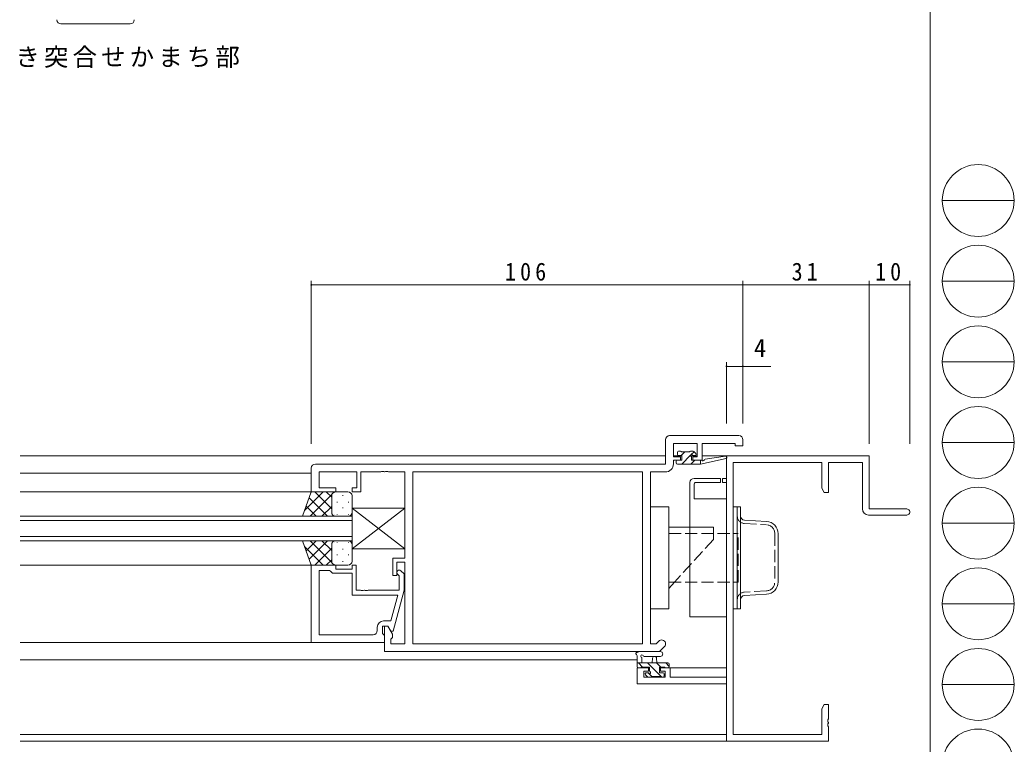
# Model space of a CAD drawing. Units: millimetres on the paper. Extents: x -397 to 397, y -282 to 282.
# Drawn here: x 152.5 to 396.7, y -192.1 to -14.4 of the extents above; entities that cross this region are included whole.
import ezdxf
from ezdxf.enums import TextEntityAlignment as Align

# ---------------------------------------------------------------- set-up
doc = ezdxf.new("R2010")
doc.units = ezdxf.units.MM
doc.linetypes.add('USER4', pattern=[4, 3, -1])
for name, color, linetype, lineweight in [('0-1_YKK_ZWAK', 7, 'Continuous', 18), ('0-3_YKK_11', 7, 'Continuous', 18), ('0-4_YKK_12', 2, 'Continuous', 18), ('0-6_YKK_13', 4, 'Continuous', 18), ('0-7_YKK_D', 6, 'Continuous', 18)]:
    doc.layers.add(name, color=color, linetype=linetype, lineweight=lineweight)
doc.layers.add('0-2_USER1', color=7, linetype='Continuous')
doc.styles.add('ＭＳ ゴシック', font='')
doc.styles.get('ＭＳ ゴシック').set_extended_font_data('MS Gothic')

msp = doc.modelspace()

# ---------------------------------------------------------------- linework, layer by layer
at = {"layer": '0-1_YKK_ZWAK'}
for p, q in [((376.092, 279.312), (376.092, -245.688)), ((379.068, -58.704), (396.708, -58.704)), ((379.068, -78.5), (396.708, -78.5)), ((379.068, -98.296), (396.708, -98.296)), ((379.068, -118.092), (396.708, -118.092)), ((379.068, -137.888), (396.708, -137.888)), ((379.068, -157.684), (396.708, -157.684)), ((379.068, -177.48), (396.708, -177.48))]:
    msp.add_line(p, q, dxfattribs=at)
for centre in [(387.888, -58.704), (387.888, -78.5), (387.888, -98.296), (387.888, -118.092), (387.888, -137.888), (387.888, -157.684), (387.888, -177.48), (387.888, -197.276)]:
    msp.add_circle(centre, 8.82, dxfattribs=at)
at = {"layer": '0-3_YKK_11'}
for p, q in [((162.592, -15.366), (179.592, -15.366)), ((329.092, -116.407), (312.092, -116.407)), ((311.092, -117.407), (311.092, -123.407)), ((313.022, -118.337), (318.892, -118.337)), ((313.022, -121.607), (313.022, -118.337)), ((318.892, -118.337), (318.892, -121.607)), ((320.092, -118.337), (328.162, -118.337)), ((320.092, -122.407), (320.092, -118.337)), ((328.162, -118.337), (328.162, -118.907)), ((328.162, -118.907), (330.092, -118.907)), ((330.092, -118.907), (330.092, -117.407)), ((314.792, -121.607), (313.022, -121.607)), ((314.792, -122.407), (314.792, -121.607)), ((317.792, -121.607), (317.792, -122.407)), ((318.892, -121.607), (317.792, -121.607)), ((326.092, -121.407), (326.092, -126.907)), ((361.092, -121.407), (326.092, -121.407)), ((361.092, -134.407), (361.092, -121.407)), ((224.092, -124.407), (224.092, -130.207)), ((311.092, -123.407), (225.092, -123.407)), ((313.022, -122.407), (314.792, -122.407)), ((313.022, -123.337), (313.022, -122.407)), ((317.792, -122.407), (320.092, -122.407)), ((327.722, -123.037), (349.462, -123.037)), ((327.722, -189.777), (327.722, -123.037)), ((349.462, -123.037), (349.462, -129.316)), ((351.092, -123.037), (359.462, -123.037)), ((351.092, -130.407), (351.092, -123.037)), ((359.462, -123.037), (359.462, -134.407)), ((226.022, -125.337), (235.292, -125.337)), ((226.022, -129.207), (226.022, -125.337)), ((235.292, -125.337), (235.292, -129.207)), ((236.292, -125.337), (241.134, -125.337)), ((236.292, -130.207), (236.292, -125.337)), ((241.134, -125.337), (241.317, -125.217)), ((241.317, -125.217), (241.867, -125.217)), ((241.867, -125.217), (242.05, -125.337)), ((242.05, -125.337), (242.134, -125.337)), ((242.134, -125.337), (242.317, -125.217)), ((242.317, -125.217), (242.867, -125.217)), ((242.867, -125.217), (243.05, -125.337)), ((243.05, -125.337), (247.092, -125.337)), ((247.092, -125.337), (247.092, -146.507)), ((305.462, -125.337), (249.022, -125.337)), ((249.022, -125.337), (249.022, -167.477)), ((305.462, -125.337), (249.022, -125.337)), ((305.462, -167.477), (305.462, -125.337)), ((307.392, -125.337), (311.022, -125.337)), ((307.392, -167.477), (307.392, -125.337)), ((325.092, -126.907), (325.092, -127.907)), ((326.092, -126.907), (325.092, -126.907)), ((230.092, -129.207), (226.022, -129.207)), ((230.092, -130.207), (230.092, -129.207)), ((234.092, -129.207), (234.092, -130.207)), ((235.292, -129.207), (234.092, -129.207)), ((325.092, -127.907), (326.092, -127.907)), ((326.092, -127.907), (326.092, -175.677)), ((349.462, -129.316), (350.092, -130.407)), ((224.092, -130.207), (230.092, -130.207)), ((234.092, -130.207), (236.292, -130.207)), ((350.092, -130.407), (351.092, -130.407)), ((360.962, -135.907), (370.342, -135.907)), ((370.342, -134.407), (361.092, -134.407)), ((244.092, -146.507), (244.092, -150.707)), ((247.092, -146.507), (244.092, -146.507)), ((224.092, -148.207), (230.092, -148.207)), ((224.092, -167.207), (224.092, -148.207)), ((230.092, -148.207), (230.092, -149.207)), ((234.092, -148.207), (235.092, -148.207)), ((234.092, -149.207), (234.092, -148.207)), ((235.092, -148.207), (235.092, -154.307)), ((245.092, -147.507), (247.092, -147.507)), ((245.092, -150.707), (245.092, -147.507)), ((247.092, -147.507), (247.092, -167.477)), ((226.022, -149.507), (226.022, -165.277)), ((228.592, -149.507), (226.022, -149.507)), ((226.022, -149.507), (226.022, -165.277)), ((228.792, -149.707), (228.592, -149.507)), ((229.292, -150.207), (228.792, -149.707)), ((234.092, -150.207), (229.292, -150.207)), ((230.092, -149.207), (234.092, -149.207)), ((234.092, -155.607), (234.092, -150.207)), ((244.092, -150.707), (245.092, -150.707)), ((245.692, -150.855), (245.268, -150.431)), ((245.692, -154.307), (245.692, -150.855)), ((246.116, -149.582), (246.892, -150.358)), ((246.892, -150.358), (246.892, -154.303)), ((245.3, -155.607), (234.092, -155.607)), ((235.092, -154.307), (236.134, -154.307)), ((236.134, -154.307), (236.317, -154.427)), ((236.317, -154.427), (236.867, -154.427)), ((236.867, -154.427), (237.05, -154.307)), ((237.05, -154.307), (237.134, -154.307)), ((237.134, -154.307), (237.317, -154.427)), ((237.317, -154.427), (237.867, -154.427)), ((237.867, -154.427), (238.05, -154.307)), ((238.05, -154.307), (245.692, -154.307)), ((243.612, -161.907), (245.3, -155.607)), ((246.892, -154.303), (244.185, -164.407)), ((240.292, -164.277), (240.292, -163.407)), ((241.592, -163.207), (241.592, -165.007)), ((242.892, -163.207), (241.592, -163.207)), ((241.792, -161.907), (243.612, -161.907)), ((242.092, -163.207), (242.092, -169.407)), ((242.892, -163.207), (242.092, -163.207)), ((244.022, -165.164), (242.892, -163.207)), ((243.585, -164.407), (242.892, -163.207)), ((226.022, -165.277), (239.292, -165.277)), ((241.592, -165.007), (241.792, -165.207)), ((241.792, -165.207), (242.092, -165.507)), ((242.092, -165.507), (242.092, -167.207)), ((244.185, -164.407), (243.585, -164.407)), ((243.592, -166.407), (244.022, -165.977)), ((244.022, -165.977), (244.022, -165.164)), ((242.092, -167.207), (224.092, -167.207)), ((243.592, -167.477), (243.592, -166.407)), ((247.092, -167.477), (243.592, -167.477)), ((249.022, -167.477), (305.462, -167.477)), ((308.792, -167.477), (307.392, -167.477)), ((309.444, -166.825), (308.792, -167.477)), ((309.592, -169.407), (310.809, -168.189)), ((242.092, -169.407), (309.592, -169.407)), ((304.092, -173.407), (304.092, -177.307)), ((306.892, -173.407), (304.092, -173.407)), ((305.722, -174.207), (306.892, -174.207)), ((305.722, -175.677), (305.722, -174.207)), ((310.992, -175.677), (305.722, -175.677)), ((306.892, -174.207), (306.892, -173.407)), ((309.892, -173.407), (309.892, -174.207)), ((312.192, -173.407), (309.892, -173.407)), ((309.892, -174.207), (310.992, -174.207)), ((310.992, -174.207), (310.992, -175.677)), ((312.192, -175.677), (312.192, -173.407)), ((326.092, -175.677), (312.192, -175.677)), ((304.092, -177.307), (326.092, -177.307)), ((326.092, -177.307), (326.092, -191.407)), ((350.092, -182.407), (349.462, -183.498)), ((351.092, -182.407), (350.092, -182.407)), ((351.092, -185.948), (351.092, -182.407)), ((349.462, -183.498), (349.462, -189.777)), ((350.972, -186.132), (351.092, -185.948)), ((350.972, -186.682), (350.972, -186.132)), ((351.092, -186.865), (350.972, -186.682)), ((350.972, -187.132), (351.092, -186.948)), ((350.972, -187.682), (350.972, -187.132)), ((351.092, -187.865), (350.972, -187.682)), ((351.092, -186.948), (351.092, -186.865)), ((351.092, -191.407), (351.092, -187.865)), ((349.462, -189.777), (327.722, -189.777)), ((326.092, -191.407), (351.092, -191.407))]:
    msp.add_line(p, q, dxfattribs=at)
for centre, radius, start, end in [((162.592, -14.366), 1, 180.00001, 269.99999), ((179.592, -14.366), 1, 270.00001, 359.99999), ((312.092, -117.407), 1, 90.00001, 179.99999), ((329.092, -117.407), 1, 0.00001, 89.99999), ((225.092, -124.407), 1, 90.00001, 179.99999), ((311.022, -123.337), 2, 270.00001, 359.99999), ((360.962, -134.407), 1.5, 180.00001, 269.99999), ((370.342, -135.157), 0.75, 269.99999, 90.00001), ((245.692, -150.007), 0.6, 44.99999, 225.00001), ((241.792, -163.407), 1.5, 90.00001, 179.99999), ((239.292, -164.277), 1, 270.00001, 359.99999), ((310.127, -167.507), 0.965, 314.99999, 135.00001)]:
    msp.add_arc(centre, radius, start, end, dxfattribs=at)
at = {"layer": '0-4_YKK_12'}
for p, q in [((311.092, -121.407), (152.592, -121.407)), ((315.092, -121.407), (313.039, -121.407)), ((318.875, -121.407), (317.263, -121.407)), ((326.092, -121.407), (320.092, -121.407)), ((326.092, -191.407), (326.092, -121.407)), ((224.092, -125.607), (152.592, -125.607)), ((152.592, -130.207), (224.092, -130.207)), ((234.092, -136.207), (152.592, -136.207)), ((234.092, -142.207), (234.092, -136.207)), ((152.592, -137.207), (234.092, -137.207)), ((234.092, -141.207), (152.592, -141.207)), ((152.592, -142.207), (234.092, -142.207)), ((152.592, -148.207), (224.092, -148.207)), ((224.092, -167.207), (152.592, -167.207)), ((304.092, -171.407), (152.592, -171.407)), ((311.692, -173.407), (326.092, -173.407)), ((326.092, -189.777), (152.592, -189.777)), ((326.092, -191.407), (152.592, -191.407))]:
    msp.add_line(p, q, dxfattribs=at)
at = {"layer": '0-6_YKK_13'}
for p, q in [((313.992, -121.007), (313.992, -120.507)), ((314.292, -120.207), (314.792, -120.207)), ((314.936, -121.307), (315.836, -120.407)), ((314.992, -120.407), (316.992, -120.407)), ((315.082, -123.407), (317.252, -121.236)), ((317.192, -120.207), (317.792, -120.207)), ((317.421, -121.067), (318.099, -120.389)), ((317.492, -121.768), (317.492, -122.407)), ((318.292, -121.307), (317.953, -121.307)), ((318.004, -120.295), (318.504, -120.795)), ((319.69, -123.407), (325.955, -121.999)), ((320.803, -122.227), (325.842, -121.411)), ((313.692, -123.107), (313.692, -122.707)), ((313.992, -122.407), (315.092, -122.407)), ((313.992, -123.407), (319.69, -123.407)), ((317.327, -123.407), (318.327, -122.407)), ((317.492, -122.407), (319.69, -122.407)), ((319.572, -123.407), (319.69, -123.289)), ((319.69, -122.407), (319.777, -122.393)), ((319.69, -123.407), (319.69, -122.407)), ((318.092, -126.906), (324.592, -126.906)), ((324.592, -126.906), (324.592, -127.906)), ((317.092, -160.906), (317.092, -127.906)), ((318.092, -128.406), (318.092, -131.906)), ((324.592, -127.906), (318.592, -127.906)), ((221.949, -136.207), (224.092, -130.207)), ((227.001, -130.207), (222.476, -134.731)), ((228.106, -136.207), (223.569, -131.67)), ((229.142, -130.894), (223.829, -136.207)), ((224.172, -130.207), (224.047, -130.332)), ((224.092, -130.207), (230.092, -130.207)), ((229.092, -134.364), (224.935, -130.207)), ((229.092, -131.535), (227.763, -130.207)), ((229.092, -135.207), (229.092, -131.207)), ((229.092, -131.207), (229.092, -135.207)), ((229.829, -130.207), (229.779, -130.257)), ((230.092, -130.207), (233.092, -130.207)), ((231.841, -131.21), (231.841, -131.01)), ((234.092, -135.207), (234.092, -131.207)), ((225.278, -136.207), (222.825, -133.754)), ((229.092, -133.772), (226.657, -136.207)), ((230.426, -132.825), (230.426, -132.625)), ((231.841, -134.24), (231.841, -134.04)), ((233.256, -132.825), (233.256, -132.625)), ((247.092, -134.207), (234.092, -134.207)), ((234.092, -144.207), (247.092, -134.207)), ((234.092, -134.207), (234.092, -144.207)), ((247.092, -144.207), (234.092, -134.207)), ((247.092, -134.207), (247.092, -144.207)), ((307.392, -133.906), (311.892, -133.906)), ((307.392, -133.906), (307.392, -158.906)), ((311.892, -133.906), (311.892, -158.906)), ((318.092, -131.906), (326.092, -131.906)), ((327.722, -133.906), (327.722, -158.906)), ((328.722, -133.906), (329.522, -133.906)), ((328.722, -158.906), (328.722, -133.906)), ((329.522, -158.906), (329.522, -133.906)), ((221.949, -136.207), (230.092, -136.207)), ((229.904, -135.789), (229.886, -135.807)), ((230.092, -136.207), (233.092, -136.207)), ((230.426, -135.807), (230.426, -135.655)), ((233.256, -135.793), (233.256, -135.655)), ((322.892, -138.907), (311.892, -138.907)), ((322.892, -140.406), (322.892, -138.907)), ((330.463, -137.161), (335.901, -137.485)), ((338.722, -140.479), (338.722, -152.333)), ((221.949, -142.207), (230.092, -142.207)), ((227.001, -148.207), (222.476, -143.682)), ((225.278, -142.207), (222.825, -144.66)), ((228.106, -142.207), (223.569, -146.744)), ((229.142, -147.52), (223.829, -142.207)), ((229.092, -144.05), (224.935, -148.207)), ((229.092, -144.641), (226.657, -142.207)), ((229.092, -143.207), (229.092, -147.207)), ((229.092, -147.207), (229.092, -143.607)), ((229.904, -142.625), (229.886, -142.607)), ((230.092, -142.207), (233.092, -142.207)), ((230.426, -142.607), (230.426, -142.758)), ((233.256, -142.62), (233.256, -142.758)), ((234.092, -143.207), (234.092, -147.207)), ((230.426, -145.588), (230.426, -145.788)), ((231.841, -144.173), (231.841, -144.373)), ((233.256, -145.588), (233.256, -145.788)), ((247.092, -144.207), (234.092, -144.207)), ((224.172, -148.207), (224.047, -148.082)), ((229.092, -146.878), (227.763, -148.207)), ((229.829, -148.207), (229.779, -148.156)), ((230.092, -148.207), (233.092, -148.207)), ((231.841, -147.203), (231.841, -147.403)), ((313.267, -152.406), (311.892, -153.907)), ((335.901, -155.328), (330.463, -155.652)), ((307.392, -158.906), (311.892, -158.906)), ((327.722, -158.906), (328.722, -158.906)), ((328.722, -158.906), (329.522, -158.906)), ((304.09, -173.107), (304.09, -170.426)), ((309.818, -169.407), (304.656, -169.407)), ((309.818, -170.607), (305.857, -170.61)), ((304.09, -172.207), (311.69, -172.207)), ((304.419, -172.207), (305.419, -173.207)), ((307.19, -173.207), (305.19, -173.207)), ((305.29, -171.026), (305.29, -172.207)), ((306.664, -172.207), (310.164, -175.707)), ((307.19, -174.146), (307.19, -173.207)), ((307.79, -172.207), (307.892, -171.062)), ((308.99, -172.207), (308.888, -171.062)), ((308.909, -172.207), (309.909, -173.207)), ((309.59, -173.207), (309.59, -174.607)), ((310.89, -173.207), (309.59, -173.207)), ((311.154, -172.207), (311.99, -173.043)), ((311.99, -172.507), (311.99, -173.107)), ((304.99, -173.407), (304.39, -173.407)), ((306.678, -175.619), (306.178, -175.119)), ((306.39, -174.607), (306.729, -174.607)), ((306.84, -174.628), (307.719, -175.507)), ((307.49, -175.707), (306.89, -175.707)), ((309.79, -175.507), (307.69, -175.507)), ((309.59, -174.607), (310.49, -174.607)), ((310.49, -175.707), (309.99, -175.707)), ((310.79, -174.907), (310.79, -175.407)), ((311.69, -173.407), (311.09, -173.407))]:
    msp.add_line(p, q, dxfattribs=at)
at = {"layer": '0-6_YKK_13', "linetype": 'USER4'}
for p, q in [((330.415, -137.96), (335.853, -138.283)), ((311.892, -140.406), (328.892, -140.406)), ((322.892, -141.906), (322.892, -140.406)), ((328.892, -152.406), (328.892, -140.406)), ((337.922, -140.479), (337.922, -152.333)), ((322.892, -141.906), (313.267, -152.406)), ((311.892, -152.406), (328.892, -152.406)), ((335.853, -154.53), (330.415, -154.853))]:
    msp.add_line(p, q, dxfattribs=at)
at = {"layer": '0-6_YKK_13'}
for points in [[(315.092, -122.407), (315.092, -121.307), (314.292, -121.307)], [(326.092, -131.906), (326.092, -160.906), (317.092, -160.906)], [(327.722, -133.906), (328.722, -133.906), (328.722, -158.906)], [(221.949, -142.207), (224.092, -148.207), (230.092, -148.207)]]:
    msp.add_lwpolyline(points, dxfattribs=at)
for centre, radius, start, end in [((314.292, -120.507), 0.3, 90, 180), ((314.292, -121.007), 0.3, 180, 270), ((314.792, -120.407), 0.2, 0, 90), ((317.192, -120.407), 0.2, 90, 180), ((317.492, -121.307), 0.25, 33.05573, 236.94427), ((317.192, -121.768), 0.3, 0, 56.94427), ((317.953, -121.007), 0.3, 213.05573, 270), ((317.792, -120.507), 0.3, 45, 90), ((318.292, -121.007), 0.3, 270, 45), ((325.89, -121.707), 0.3, 282.65862, 99.19754), ((313.992, -122.707), 0.3, 90, 180), ((313.992, -123.107), 0.3, 180, 270), ((319.825, -122.689), 0.3, 39.19754, 99.19754), ((320.29, -122.31), 0.3, 219.19754, 339.19754), ((320.851, -122.523), 0.3, 99.19754, 159.19754), ((318.092, -127.906), 1, 90, 180), ((318.592, -128.406), 0.5, 90, 180), ((230.092, -131.207), 1, 90, 180), ((230.092, -131.207), 1, 90.0001, 180), ((233.092, -131.207), 1, 0, 90), ((230.092, -135.207), 1, 180, 270), ((233.092, -135.207), 1, 270, 0), ((330.522, -136.163), 1, 180, 266.59356), ((335.722, -140.479), 3, 0, 86.59356), ((230.092, -143.207), 1, 90, 180), ((233.092, -143.207), 1, 0, 90), ((230.092, -147.207), 1, 180, 270), ((230.092, -147.207), 1, 180, 269.9999), ((233.092, -147.207), 1, 270, 0), ((335.722, -152.333), 3, 273.40644, 0), ((330.522, -156.65), 1, 93.40644, 180), ((304.09, -169.907), 0.3, 79.47122, 240), ((303.79, -170.426), 0.3, 0, 60), ((304.2, -169.317), 0.3, 259.47122, 319.47122), ((304.656, -169.707), 0.3, 90, 139.47122), ((305.29, -170.507), 0.3, 19.18976, 240), ((304.99, -171.026), 0.3, 0, 60), ((305.857, -170.31), 0.3, 199.18976, 270.04023), ((308.39, -171.107), 0.5, 5.09207, 174.90793), ((309.818, -170.007), 0.6, 270.04023, 90.04023), ((304.39, -173.107), 0.3, 180, 270), ((304.99, -173.207), 0.2, 270, 0), ((311.09, -173.207), 0.2, 180, 270), ((311.69, -172.507), 0.3, 0, 90), ((311.69, -173.107), 0.3, 270, 0), ((306.39, -174.907), 0.3, 90, 225), ((306.89, -175.407), 0.3, 225, 270), ((306.729, -174.907), 0.3, 33.05573, 90), ((307.19, -174.607), 0.25, 213.05573, 56.94427), ((307.49, -174.146), 0.3, 180, 236.94427), ((307.49, -175.507), 0.2, 270, 0), ((309.99, -175.507), 0.2, 180, 270), ((310.49, -174.907), 0.3, 0, 90), ((310.49, -175.407), 0.3, 270, 0)]:
    msp.add_arc(centre, radius, start, end, dxfattribs=at)
at = {"layer": '0-6_YKK_13', "linetype": 'USER4'}
for centre, radius, start, end in [((330.522, -136.163), 1.8, 180, 266.59356), ((335.722, -140.479), 2.2, 0, 86.59356), ((335.722, -152.333), 2.2, 273.40644, 0), ((330.522, -156.65), 1.8, 93.40644, 180)]:
    msp.add_arc(centre, radius, start, end, dxfattribs=at)
at = {"layer": '0-7_YKK_D'}
for p, q in [((224.092, -118.407), (224.092, -78.407)), ((224.092, -79.407), (330.092, -79.407)), ((330.092, -113.407), (330.092, -78.407)), ((330.092, -113.407), (330.092, -78.407)), ((330.092, -79.407), (361.092, -79.407)), ((361.092, -118.407), (361.092, -78.407)), ((361.092, -118.407), (361.092, -78.407)), ((361.092, -79.407), (371.092, -79.407)), ((371.092, -118.407), (371.092, -78.407)), ((326.092, -113.407), (326.092, -98.407)), ((326.092, -99.407), (330.092, -99.407)), ((330.092, -113.407), (330.092, -98.407)), ((330.092, -99.407), (336.992, -99.407))]:
    msp.add_line(p, q, dxfattribs=at)
for centre, start, end in [((224.092, -79.407), 0, 180), ((224.092, -79.407), 180, 0), ((330.092, -79.407), 0, 180), ((330.092, -79.407), 0, 180), ((330.092, -79.407), 180, 0), ((330.092, -79.407), 180, 0), ((361.092, -79.407), 0, 180), ((361.092, -79.407), 0, 180), ((361.092, -79.407), 180, 0), ((361.092, -79.407), 180, 0), ((371.092, -79.407), 0, 180), ((371.092, -79.407), 180, 0), ((326.092, -99.407), 0, 180), ((326.092, -99.407), 180, 0), ((330.092, -99.407), 0, 180), ((330.092, -99.407), 180, 0)]:
    msp.add_arc(centre, 0.106, start, end, dxfattribs=at)

# ---------------------------------------------------------------- texts
at = {"layer": '0-2_USER1', "insert": (137.362, -26.155), "char_height": 4.399, "attachment_point": 7, "style": 'ＭＳ ゴシック'}
msp.add_mtext('\\T1.17;両開き突合せかまち部', dxfattribs=at)
at = {"layer": '0-7_YKK_D', "color": 7, "style": 'ＭＳ ゴシック'}
msp.add_text('4', height=4.399, dxfattribs=at).set_placement((332.792, -98.407), align=Align.BOTTOM_LEFT)
at = {"layer": '0-7_YKK_D', "color": 7, "char_height": 4.399, "attachment_point": 7, "style": 'ＭＳ ゴシック'}
for s, insert in [('\\T1.38;\\W0.9;106', (271.652, -78.407)), ('\\T1.37;\\W0.9;31', (342.072, -78.407)), ('\\T1.37;\\W0.9;10', (362.572, -78.407))]:
    msp.add_mtext(s, dxfattribs=dict(at, insert=insert))

doc.saveas('drawing.dxf')
